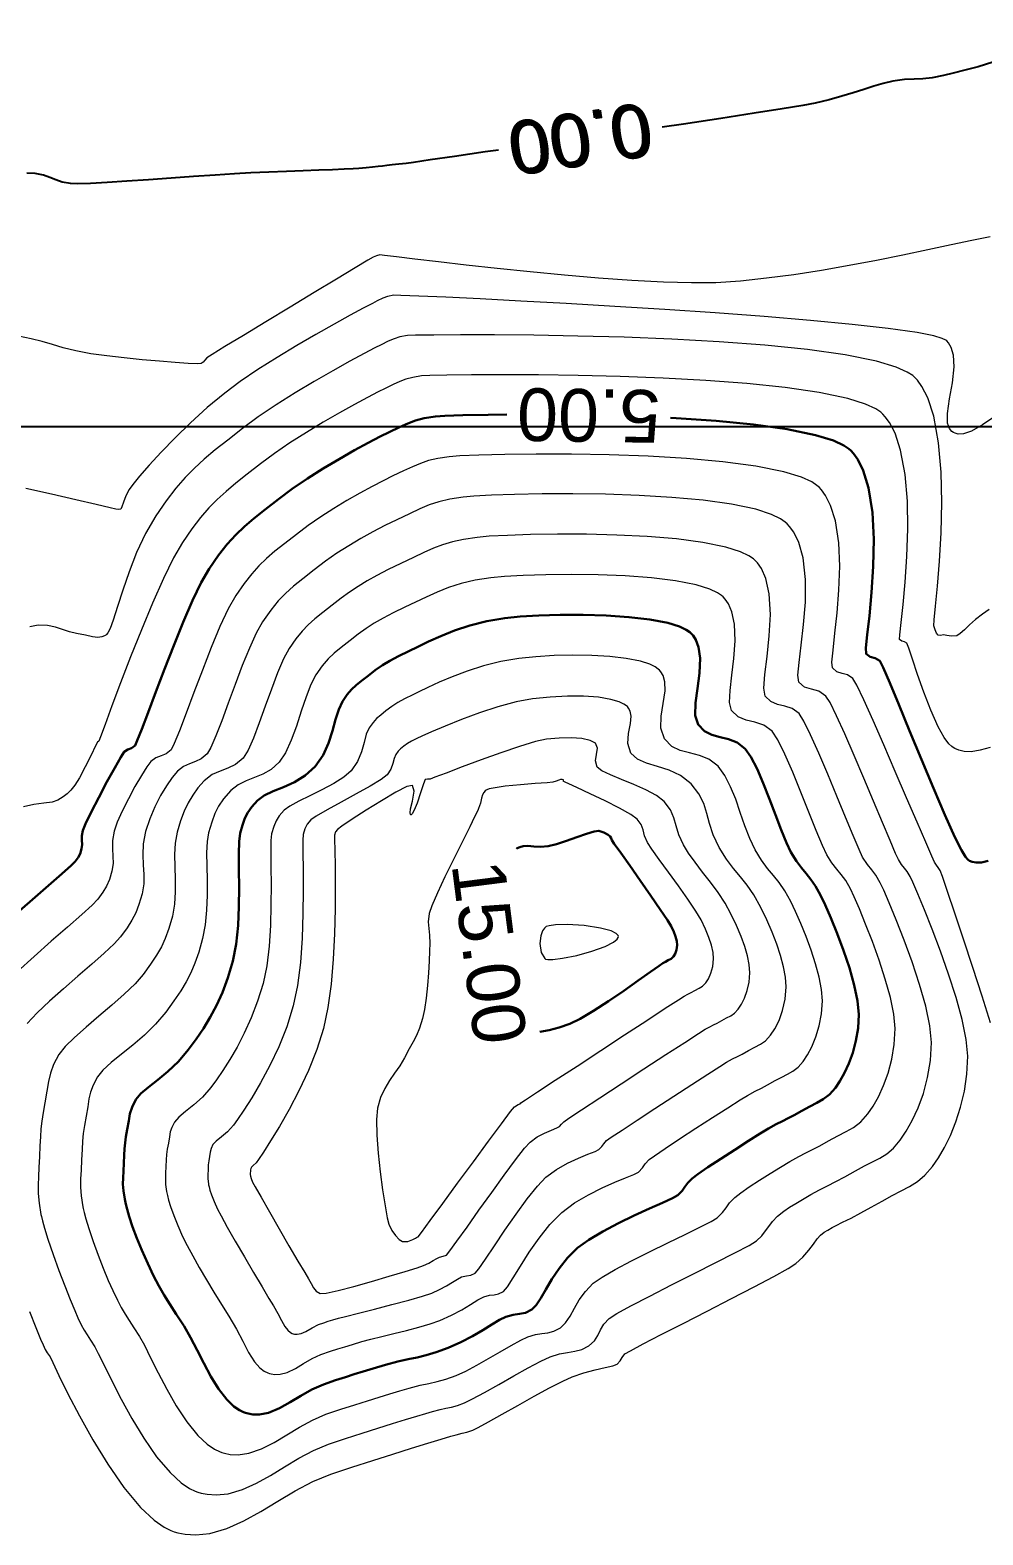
# Model space of a CAD drawing. Header units: metres. Extents: x 2662 to 3279, y 1027 to 1511.
# Drawn here: x 2888.3 to 2942.5, y 1029.6 to 1115.2 of the extents above; entities that cross this region are included whole.
import ezdxf

# ---------------------------------------------------------------- set-up
doc = ezdxf.new("R2010")
doc.units = ezdxf.units.M
doc.header["$LTSCALE"] = 1000
doc.layers.add('01 main point', color=1, linetype='Continuous')
for name, color, linetype, lineweight in [('CONT-MJR', 251, 'Continuous', 30), ('CONT-MNR', 252, 'Continuous', 9), ('TEXT KONT', 3, 'Continuous', 15)]:
    doc.layers.add(name, color=color, linetype=linetype, lineweight=lineweight)
doc.styles.get("Standard").update_dxf_attribs({"font": 'arial.ttf'})

msp = doc.modelspace()

# ---------------------------------------------------------------- linework, layer by layer
at = {"elevation": -1, "flags": 128}
msp.add_lwpolyline([(2943.07, 1113.409), (2942.245, 1113.145), (2941.484, 1112.942), (2940.819, 1112.781), (2940.281, 1112.647), (2939.628, 1112.505), (2939.093, 1112.455), (2938.596, 1112.441), (2938.053, 1112.412), (2937.384, 1112.315), (2936.845, 1112.19), (2936.302, 1112.034), (2935.74, 1111.855), (2935.142, 1111.662), (2934.492, 1111.461), (2933.773, 1111.261), (2932.969, 1111.071), (2932.273, 1110.942), (2931.092, 1110.747), (2929.51, 1110.498), (2927.613, 1110.206), (2925.484, 1109.884), (2924.275, 1109.703)], dxfattribs=at)
at = {"flags": 128}
msp.add_lwpolyline([(2914.953, 1108.404), (2914.206, 1108.295), (2912.458, 1108.04), (2911.068, 1107.839), (2910.121, 1107.703), (2909.702, 1107.644), (2909.283, 1107.592), (2908.919, 1107.552), (2908.611, 1107.521), (2908.358, 1107.494), (2908.107, 1107.463), (2907.799, 1107.424), (2907.435, 1107.382), (2907.015, 1107.344), (2906.691, 1107.326), (2906.185, 1107.306), (2905.526, 1107.282), (2904.739, 1107.255), (2903.853, 1107.224), (2902.893, 1107.188), (2901.888, 1107.147), (2900.865, 1107.099), (2899.939, 1107.047), (2898.837, 1106.975), (2897.617, 1106.89), (2896.336, 1106.798), (2895.052, 1106.707), (2893.822, 1106.623), (2892.705, 1106.553), (2891.759, 1106.503), (2891.04, 1106.48), (2890.607, 1106.491), (2890.138, 1106.578), (2889.773, 1106.704), (2889.442, 1106.843), (2889.077, 1106.971), (2888.608, 1107.063), (2888.128, 1107.092)], dxfattribs=at)
at = {"layer": '01 main point'}
msp.add_lwpolyline([(2684.596, 1092.671), (3187.114, 1092.671), (3187.114, 1448.024), (2684.596, 1448.024)], close=True, dxfattribs=at)
at = {"layer": 'CONT-MJR', "flags": 128}
for points, elevation in [([(2915.438, 1093.352), (2914.374, 1093.344), (2912.929, 1093.318), (2911.901, 1093.284), (2911.369, 1093.25), (2910.74, 1093.149), (2910.243, 1093.017), (2909.796, 1092.846), (2909.319, 1092.626), (2908.732, 1092.346), (2908.222, 1092.096), (2907.552, 1091.746), (2906.765, 1091.316), (2905.898, 1090.821), (2904.993, 1090.279), (2904.089, 1089.707), (2903.226, 1089.123), (2902.444, 1088.542), (2901.686, 1087.948), (2901.051, 1087.442), (2900.503, 1086.976), (2900.009, 1086.503), (2899.534, 1085.976), (2899.041, 1085.347), (2898.497, 1084.567), (2898.055, 1083.799), (2897.557, 1082.765), (2897.026, 1081.545), (2896.485, 1080.22), (2895.956, 1078.869), (2895.461, 1077.571), (2895.024, 1076.408), (2894.667, 1075.458), (2894.413, 1074.803), (2894.283, 1074.521), (2894.082, 1074.375), (2893.875, 1074.3), (2893.665, 1074.159), (2893.475, 1073.864), (2893.127, 1073.252), (2892.687, 1072.444), (2892.22, 1071.561), (2891.791, 1070.727), (2891.465, 1070.061), (2891.307, 1069.688), (2891.26, 1069.388), (2891.266, 1069.129), (2891.279, 1068.888), (2891.248, 1068.642), (2891.16, 1068.366), (2891.052, 1068.155), (2890.884, 1067.916), (2890.649, 1067.692), (2890.119, 1067.223), (2889.361, 1066.562), (2888.443, 1065.759), (2887.433, 1064.864)], 5), ([(2942.822, 1067.96), (2942.429, 1067.87), (2942.13, 1067.856), (2941.906, 1067.901), (2941.753, 1067.965), (2941.675, 1068.009), (2941.632, 1068.045), (2941.522, 1068.187), (2941.303, 1068.56), (2940.926, 1069.314), (2940.35, 1070.581), (2939.699, 1072.091), (2939.016, 1073.721), (2938.344, 1075.348), (2937.729, 1076.846), (2937.213, 1078.093), (2936.841, 1078.965), (2936.656, 1079.337), (2936.379, 1079.499), (2936.098, 1079.57), (2935.865, 1079.743), (2935.86, 1080.07), (2935.936, 1080.819), (2936.055, 1081.902), (2936.181, 1083.228), (2936.276, 1084.709), (2936.304, 1086.254), (2936.228, 1087.775), (2936.012, 1089.182), (2935.712, 1090.166), (2935.401, 1090.791), (2935.149, 1091.143), (2935.008, 1091.297), (2934.893, 1091.401), (2934.602, 1091.597), (2934.019, 1091.867), (2932.997, 1092.185), (2931.383, 1092.516), (2929.469, 1092.782), (2927.336, 1092.988), (2925.062, 1093.142), (2924.75, 1093.156)], 5), ([(2917.313, 1058.235), (2917.315, 1058.235), (2917.844, 1058.326), (2918.412, 1058.47), (2919.019, 1058.678), (2919.601, 1058.964), (2920.356, 1059.415), (2921.211, 1059.969), (2922.088, 1060.564), (2922.912, 1061.14), (2923.609, 1061.636), (2924.101, 1061.99), (2924.314, 1062.14), (2924.464, 1062.219), (2924.614, 1062.299), (2924.778, 1062.386), (2924.915, 1062.506), (2925.011, 1062.667), (2925.092, 1062.892), (2925.126, 1063.165), (2925.103, 1063.394), (2925.036, 1063.646), (2924.928, 1063.926), (2924.782, 1064.24), (2924.575, 1064.576), (2924.165, 1065.186), (2923.623, 1065.973), (2923.019, 1066.838), (2922.425, 1067.685), (2921.909, 1068.416), (2921.544, 1068.934), (2921.399, 1069.141), (2921.36, 1069.242), (2921.313, 1069.335), (2921.194, 1069.434), (2920.956, 1069.579), (2920.663, 1069.668), (2920.402, 1069.623), (2919.963, 1069.486), (2919.414, 1069.296), (2918.824, 1069.09), (2918.261, 1068.908), (2917.792, 1068.787), (2917.351, 1068.75), (2916.97, 1068.781), (2916.626, 1068.816), (2916.363, 1068.801), (2916.164, 1068.743), (2916.029, 1068.675), (2915.982, 1068.645)], 15)]:
    msp.add_lwpolyline(points, dxfattribs=dict(at, elevation=elevation))
at = {"layer": 'CONT-MJR', "elevation": 10, "flags": 128}
msp.add_lwpolyline([(2893.697, 1048.708), (2893.715, 1048.618), (2893.755, 1048.432), (2893.828, 1048.137), (2893.95, 1047.712), (2894.143, 1047.13), (2894.384, 1046.492), (2894.672, 1045.798), (2895.008, 1045.046), (2895.344, 1044.347), (2895.646, 1043.769), (2895.943, 1043.253), (2896.261, 1042.738), (2896.63, 1042.165), (2897.077, 1041.474), (2897.446, 1040.84), (2897.818, 1040.123), (2898.2, 1039.366), (2898.603, 1038.615), (2899.033, 1037.913), (2899.5, 1037.304), (2899.905, 1036.914), (2900.231, 1036.692), (2900.459, 1036.584), (2900.577, 1036.542), (2900.712, 1036.505), (2900.979, 1036.46), (2901.369, 1036.457), (2901.876, 1036.556), (2902.495, 1036.808), (2903.106, 1037.15), (2903.721, 1037.526), (2904.349, 1037.884), (2905, 1038.166), (2905.692, 1038.4), (2906.257, 1038.587), (2906.758, 1038.748), (2907.261, 1038.902), (2907.83, 1039.072), (2908.53, 1039.277), (2909.235, 1039.467), (2909.817, 1039.598), (2910.335, 1039.706), (2910.847, 1039.826), (2911.414, 1039.993), (2912.094, 1040.242), (2912.819, 1040.564), (2913.478, 1040.911), (2914.067, 1041.256), (2914.582, 1041.572), (2915.02, 1041.832), (2915.377, 1042.01), (2915.801, 1042.13), (2916.156, 1042.175), (2916.494, 1042.242), (2916.862, 1042.426), (2917.099, 1042.672), (2917.359, 1043.067), (2917.656, 1043.573), (2918.002, 1044.152), (2918.409, 1044.764), (2918.889, 1045.371), (2919.456, 1045.933), (2920.095, 1046.402), (2920.891, 1046.875), (2921.777, 1047.337), (2922.684, 1047.773), (2923.544, 1048.167), (2924.289, 1048.503), (2924.849, 1048.767), (2925.157, 1048.943), (2925.405, 1049.182), (2925.568, 1049.406), (2925.728, 1049.633), (2925.969, 1049.885), (2926.297, 1050.131), (2926.869, 1050.523), (2927.599, 1051.005), (2928.397, 1051.523), (2929.177, 1052.021), (2929.849, 1052.443), (2930.326, 1052.734), (2930.759, 1052.976), (2931.111, 1053.154), (2931.436, 1053.311), (2931.787, 1053.491), (2932.217, 1053.738), (2932.671, 1053.988), (2933.072, 1054.186), (2933.436, 1054.391), (2933.781, 1054.658), (2934.124, 1055.046), (2934.38, 1055.425), (2934.641, 1055.889), (2934.891, 1056.43), (2935.113, 1057.041), (2935.292, 1057.713), (2935.411, 1058.438), (2935.454, 1059.21), (2935.384, 1059.985), (2935.195, 1060.887), (2934.918, 1061.864), (2934.582, 1062.862), (2934.22, 1063.828), (2933.862, 1064.709), (2933.538, 1065.452), (2933.28, 1066.004), (2933, 1066.511), (2932.73, 1066.902), (2932.462, 1067.233), (2932.189, 1067.563), (2931.902, 1067.947), (2931.595, 1068.444), (2931.334, 1068.988), (2931.038, 1069.719), (2930.715, 1070.57), (2930.374, 1071.476), (2930.021, 1072.371), (2929.667, 1073.19), (2929.319, 1073.867), (2928.985, 1074.336), (2928.531, 1074.688), (2928.05, 1074.883), (2927.564, 1075.001), (2927.097, 1075.124), (2926.671, 1075.333), (2926.31, 1075.708), (2926.151, 1076.235), (2926.169, 1076.942), (2926.278, 1077.763), (2926.393, 1078.634), (2926.429, 1079.49), (2926.345, 1080.119), (2926.186, 1080.537), (2926.025, 1080.782), (2925.925, 1080.893), (2925.845, 1080.966), (2925.644, 1081.103), (2925.254, 1081.287), (2924.587, 1081.492), (2923.56, 1081.69), (2922.374, 1081.829), (2921.092, 1081.914), (2919.771, 1081.953), (2918.473, 1081.952), (2917.258, 1081.917), (2916.186, 1081.854), (2915.318, 1081.769), (2914.289, 1081.594), (2913.337, 1081.351), (2912.465, 1081.061), (2911.678, 1080.748), (2910.979, 1080.435), (2910.371, 1080.143), (2909.858, 1079.897), (2909.27, 1079.61), (2908.78, 1079.346), (2908.353, 1079.085), (2907.952, 1078.808), (2907.54, 1078.494), (2907.162, 1078.198), (2906.863, 1077.951), (2906.607, 1077.706), (2906.36, 1077.414), (2906.085, 1077.029), (2905.869, 1076.578), (2905.694, 1076.004), (2905.516, 1075.349), (2905.292, 1074.655), (2904.978, 1073.966), (2904.531, 1073.325), (2903.965, 1072.809), (2903.351, 1072.435), (2902.73, 1072.155), (2902.145, 1071.921), (2901.638, 1071.685), (2901.251, 1071.399), (2900.931, 1071.038), (2900.704, 1070.711), (2900.536, 1070.378), (2900.399, 1069.997), (2900.262, 1069.524), (2900.2, 1069.055), (2900.183, 1068.349), (2900.19, 1067.462), (2900.2, 1066.449), (2900.193, 1065.366), (2900.145, 1064.27), (2900.038, 1063.215), (2899.848, 1062.258), (2899.564, 1061.307), (2899.256, 1060.471), (2898.922, 1059.729), (2898.562, 1059.054), (2898.174, 1058.425), (2897.759, 1057.818), (2897.315, 1057.208), (2896.75, 1056.542), (2896.155, 1055.977), (2895.573, 1055.496), (2895.047, 1055.08), (2894.621, 1054.713), (2894.337, 1054.377), (2894.113, 1053.943), (2893.997, 1053.567), (2893.926, 1053.168), (2893.841, 1052.666), (2893.766, 1052.252), (2893.717, 1051.906), (2893.685, 1051.575), (2893.664, 1051.21), (2893.646, 1050.76), (2893.623, 1050.306), (2893.602, 1049.926), (2893.599, 1049.568), (2893.626, 1049.18)], close=True, dxfattribs=at)
at = {"layer": 'CONT-MNR', "flags": 128}
for points, elevation in [([(2942.918, 1103.464), (2941.888, 1103.251), (2940.699, 1103), (2939.379, 1102.721), (2937.955, 1102.426), (2936.453, 1102.126), (2934.901, 1101.833), (2933.325, 1101.557), (2931.753, 1101.31), (2930.212, 1101.103), (2928.727, 1100.948), (2927.327, 1100.856), (2925.947, 1100.838), (2924.336, 1100.882), (2922.553, 1100.978), (2920.657, 1101.116), (2918.707, 1101.283), (2916.762, 1101.47), (2914.88, 1101.667), (2913.12, 1101.861), (2911.541, 1102.043), (2910.202, 1102.202), (2909.161, 1102.328), (2908.477, 1102.409), (2908.21, 1102.435), (2908.016, 1102.39), (2907.832, 1102.305), (2907.532, 1102.13), (2906.801, 1101.694), (2905.747, 1101.06), (2904.477, 1100.294), (2903.1, 1099.463), (2901.722, 1098.629), (2900.452, 1097.859), (2899.398, 1097.218), (2898.667, 1096.77), (2898.368, 1096.581), (2898.251, 1096.454), (2898.168, 1096.338), (2898.042, 1096.253), (2897.814, 1096.245), (2897.302, 1096.265), (2896.57, 1096.312), (2895.679, 1096.381), (2894.691, 1096.469), (2893.67, 1096.572), (2892.677, 1096.688), (2891.775, 1096.813), (2890.915, 1096.972), (2890.205, 1097.148), (2889.585, 1097.33), (2888.995, 1097.508), (2888.375, 1097.669), (2887.664, 1097.804)], 1), ([(2943.201, 1093.249), (2942.489, 1092.759), (2941.857, 1092.402), (2941.411, 1092.252), (2941.112, 1092.241), (2940.93, 1092.288), (2940.844, 1092.329), (2940.755, 1092.39), (2940.62, 1092.549), (2940.508, 1092.869), (2940.494, 1093.421), (2940.612, 1094.252), (2940.778, 1095.163), (2940.881, 1096.07), (2940.844, 1096.737), (2940.71, 1097.175), (2940.556, 1097.428), (2940.457, 1097.54), (2940.398, 1097.587), (2940.2, 1097.681), (2939.721, 1097.824), (2938.767, 1098.013), (2937.13, 1098.249), (2935.079, 1098.482), (2932.698, 1098.708), (2930.072, 1098.927), (2927.285, 1099.134), (2924.424, 1099.329), (2921.572, 1099.509), (2918.814, 1099.67), (2916.236, 1099.812), (2913.922, 1099.932), (2911.956, 1100.026), (2910.424, 1100.094), (2909.41, 1100.132), (2909, 1100.139), (2908.653, 1100.073), (2908.383, 1099.97), (2908.057, 1099.816), (2907.789, 1099.68), (2907.259, 1099.401), (2906.514, 1098.998), (2905.603, 1098.495), (2904.576, 1097.913), (2903.48, 1097.273), (2902.364, 1096.597), (2901.278, 1095.907), (2900.269, 1095.225), (2899.387, 1094.571), (2898.397, 1093.75), (2897.449, 1092.89), (2896.567, 1092.03), (2895.774, 1091.208), (2895.091, 1090.465), (2894.544, 1089.838), (2894.154, 1089.367), (2893.944, 1089.091), (2893.755, 1088.733), (2893.623, 1088.376), (2893.533, 1088.094), (2893.471, 1087.962), (2893.344, 1087.947), (2893.195, 1087.976), (2892.875, 1088.049), (2892.07, 1088.235), (2890.913, 1088.502), (2889.536, 1088.818), (2888.071, 1089.148)], 2), ([(2942.872, 1082.263), (2942.484, 1082.003), (2942.096, 1081.695), (2941.756, 1081.384), (2941.465, 1081.103), (2941.221, 1080.886), (2941.023, 1080.767), (2940.728, 1080.737), (2940.462, 1080.782), (2940.276, 1080.817), (2940.105, 1080.787), (2939.963, 1080.798), (2939.875, 1080.907), (2939.794, 1081.099), (2939.724, 1081.337), (2939.746, 1081.662), (2939.825, 1082.44), (2939.936, 1083.585), (2940.051, 1085.008), (2940.141, 1086.624), (2940.18, 1088.344), (2940.14, 1090.082), (2939.994, 1091.75), (2939.713, 1093.26), (2939.374, 1094.296), (2939.044, 1094.944), (2938.784, 1095.303), (2938.641, 1095.459), (2938.521, 1095.566), (2938.212, 1095.77), (2937.582, 1096.054), (2936.462, 1096.393), (2934.672, 1096.755), (2932.529, 1097.056), (2930.117, 1097.3), (2927.52, 1097.493), (2924.823, 1097.64), (2922.11, 1097.748), (2919.467, 1097.821), (2916.976, 1097.865), (2914.725, 1097.885), (2912.795, 1097.888), (2911.273, 1097.878), (2910.243, 1097.861), (2909.789, 1097.843), (2909.353, 1097.768), (2909.017, 1097.664), (2908.69, 1097.52), (2908.282, 1097.326), (2907.924, 1097.147), (2907.311, 1096.825), (2906.497, 1096.383), (2905.535, 1095.846), (2904.481, 1095.237), (2903.386, 1094.58), (2902.307, 1093.9), (2901.295, 1093.219), (2900.406, 1092.562), (2899.565, 1091.903), (2898.847, 1091.335), (2898.222, 1090.817), (2897.66, 1090.309), (2897.133, 1089.771), (2896.61, 1089.164), (2896.063, 1088.448), (2895.462, 1087.583), (2894.873, 1086.575), (2894.372, 1085.497), (2893.95, 1084.407), (2893.595, 1083.362), (2893.295, 1082.422), (2893.04, 1081.644), (2892.861, 1081.178), (2892.737, 1080.938), (2892.659, 1080.838), (2892.62, 1080.808), (2892.544, 1080.765), (2892.395, 1080.704), (2892.175, 1080.668), (2891.874, 1080.696), (2891.458, 1080.797), (2890.964, 1080.897), (2890.55, 1080.987), (2890.158, 1081.115), (2889.755, 1081.246), (2889.308, 1081.341), (2888.783, 1081.366), (2888.306, 1081.277)], 3), ([(2942.923, 1074.412), (2942.366, 1074.263), (2941.847, 1074.167), (2941.442, 1074.174), (2941.135, 1074.251), (2940.926, 1074.343), (2940.819, 1074.403), (2940.738, 1074.461), (2940.573, 1074.622), (2940.319, 1074.968), (2939.975, 1075.586), (2939.552, 1076.53), (2939.153, 1077.562), (2938.798, 1078.57), (2938.507, 1079.442), (2938.298, 1080.068), (2938.19, 1080.337), (2938.045, 1080.422), (2937.898, 1080.459), (2937.776, 1080.55), (2937.789, 1080.824), (2937.864, 1081.513), (2937.974, 1082.538), (2938.092, 1083.82), (2938.19, 1085.28), (2938.24, 1086.84), (2938.216, 1088.42), (2938.09, 1089.943), (2937.834, 1091.33), (2937.518, 1092.288), (2937.206, 1092.892), (2936.96, 1093.23), (2936.824, 1093.378), (2936.711, 1093.48), (2936.423, 1093.674), (2935.844, 1093.944), (2934.824, 1094.265), (2933.203, 1094.606), (2931.267, 1094.887), (2929.092, 1095.114), (2926.752, 1095.29), (2924.322, 1095.423), (2921.876, 1095.517), (2919.488, 1095.578), (2917.234, 1095.61), (2915.189, 1095.621), (2913.426, 1095.614), (2912.02, 1095.596), (2911.046, 1095.571), (2910.579, 1095.546), (2910.085, 1095.467), (2909.694, 1095.363), (2909.343, 1095.229), (2908.968, 1095.056), (2908.507, 1094.836), (2908.106, 1094.638), (2907.512, 1094.328), (2906.767, 1093.925), (2905.913, 1093.447), (2904.989, 1092.911), (2904.038, 1092.336), (2903.099, 1091.739), (2902.215, 1091.138), (2901.425, 1090.552), (2900.669, 1089.96), (2900.024, 1089.449), (2899.461, 1088.983), (2898.956, 1088.526), (2898.482, 1088.043), (2898.012, 1087.497), (2897.52, 1086.853), (2896.979, 1086.075), (2896.475, 1085.203), (2895.9, 1084.022), (2895.282, 1082.625), (2894.651, 1081.108), (2894.036, 1079.564), (2893.467, 1078.089), (2892.973, 1076.777), (2892.583, 1075.721), (2892.327, 1075.018), (2892.234, 1074.76), (2892.148, 1074.71), (2892.044, 1074.494), (2891.789, 1073.97), (2891.457, 1073.308), (2891.121, 1072.68), (2890.854, 1072.257), (2890.626, 1071.976), (2890.426, 1071.768), (2890.199, 1071.591), (2889.891, 1071.407), (2889.563, 1071.303), (2889.096, 1071.234), (2888.537, 1071.159), (2887.934, 1071.036)], 4), ([(2942.952, 1058.742), (2942.468, 1060.26), (2941.939, 1061.886), (2941.407, 1063.5), (2940.913, 1064.98), (2940.499, 1066.207), (2940.207, 1067.058), (2940.078, 1067.414), (2939.972, 1067.588), (2939.867, 1067.716), (2939.752, 1067.887), (2939.602, 1068.222), (2939.259, 1069.02), (2938.768, 1070.166), (2938.177, 1071.546), (2937.532, 1073.045), (2936.879, 1074.55), (2936.265, 1075.945), (2935.736, 1077.118), (2935.34, 1077.953), (2935.122, 1078.337), (2934.819, 1078.539), (2934.502, 1078.627), (2934.202, 1078.72), (2933.954, 1078.936), (2933.926, 1079.264), (2933.987, 1079.946), (2934.098, 1080.906), (2934.224, 1082.072), (2934.327, 1083.368), (2934.369, 1084.721), (2934.314, 1086.057), (2934.124, 1087.3), (2933.85, 1088.18), (2933.561, 1088.747), (2933.324, 1089.072), (2933.191, 1089.216), (2933.075, 1089.321), (2932.781, 1089.519), (2932.198, 1089.789), (2931.182, 1090.102), (2929.589, 1090.42), (2927.716, 1090.667), (2925.648, 1090.849), (2923.468, 1090.975), (2921.261, 1091.053), (2919.111, 1091.091), (2917.102, 1091.097), (2915.318, 1091.078), (2913.843, 1091.042), (2912.762, 1090.998), (2912.159, 1090.954), (2911.509, 1090.853), (2910.981, 1090.729), (2910.518, 1090.574), (2910.065, 1090.381), (2909.563, 1090.144), (2908.958, 1089.856), (2908.402, 1089.586), (2907.767, 1089.257), (2907.071, 1088.878), (2906.339, 1088.457), (2905.59, 1088.004), (2904.847, 1087.526), (2904.131, 1087.033), (2903.463, 1086.533), (2902.801, 1086.014), (2902.246, 1085.571), (2901.768, 1085.164), (2901.336, 1084.751), (2900.92, 1084.29), (2900.49, 1083.74), (2900.015, 1083.06), (2899.588, 1082.306), (2899.114, 1081.286), (2898.615, 1080.09), (2898.113, 1078.809), (2897.63, 1077.533), (2897.188, 1076.352), (2896.81, 1075.356), (2896.517, 1074.636), (2896.333, 1074.282), (2896.052, 1074.056), (2895.766, 1073.94), (2895.476, 1073.826), (2895.182, 1073.607), (2894.957, 1073.308), (2894.644, 1072.811), (2894.281, 1072.18), (2893.907, 1071.483), (2893.559, 1070.785), (2893.277, 1070.154), (2893.098, 1069.655), (2893.002, 1069.12), (2892.995, 1068.65), (2893.023, 1068.218), (2893.033, 1067.799), (2892.968, 1067.365), (2892.824, 1066.889), (2892.668, 1066.524), (2892.462, 1066.182), (2892.17, 1065.774), (2891.851, 1065.442), (2891.253, 1064.898), (2890.451, 1064.193), (2889.521, 1063.381), (2888.538, 1062.511), (2887.577, 1061.638)], 6), ([(2888.279, 1042.32), (2888.644, 1041.403), (2888.916, 1040.737), (2889.053, 1040.415), (2889.179, 1040.162), (2889.294, 1039.969), (2889.449, 1039.731), (2889.608, 1039.407), (2889.956, 1038.676), (2890.468, 1037.636), (2891.117, 1036.381), (2891.88, 1035.01), (2892.731, 1033.619), (2893.644, 1032.304), (2894.595, 1031.162), (2895.366, 1030.438), (2895.941, 1030.038), (2896.321, 1029.852), (2896.509, 1029.784), (2896.716, 1029.726), (2897.127, 1029.644), (2897.734, 1029.603), (2898.531, 1029.684), (2899.511, 1029.966), (2900.48, 1030.4), (2901.446, 1030.936), (2902.416, 1031.521), (2903.399, 1032.104), (2904.401, 1032.634), (2905.43, 1033.06), (2906.619, 1033.458), (2907.807, 1033.843), (2908.951, 1034.206), (2910.009, 1034.535), (2910.94, 1034.82), (2911.702, 1035.049), (2912.252, 1035.213), (2912.549, 1035.301), (2912.89, 1035.385), (2913.163, 1035.446), (2913.493, 1035.556), (2913.806, 1035.715), (2914.393, 1036.038), (2915.173, 1036.475), (2916.066, 1036.975), (2916.991, 1037.489), (2917.868, 1037.965), (2918.616, 1038.354), (2919.155, 1038.605), (2919.815, 1038.832), (2920.454, 1038.998), (2921.019, 1039.122), (2921.457, 1039.224), (2921.716, 1039.323), (2921.886, 1039.506), (2921.986, 1039.704), (2922.148, 1039.908), (2922.459, 1040.086), (2923.182, 1040.466), (2924.219, 1040.999), (2925.469, 1041.639), (2926.833, 1042.338), (2928.212, 1043.047), (2929.505, 1043.721), (2930.615, 1044.31), (2931.44, 1044.768), (2931.882, 1045.047), (2932.28, 1045.413), (2932.608, 1045.796), (2932.876, 1046.156), (2933.093, 1046.455), (2933.268, 1046.655), (2933.49, 1046.83), (2933.684, 1046.949), (2933.933, 1047.09), (2934.164, 1047.213), (2934.534, 1047.397), (2935.011, 1047.635), (2935.565, 1047.92), (2936.165, 1048.245), (2936.779, 1048.601), (2937.355, 1048.922), (2937.872, 1049.18), (2938.344, 1049.423), (2938.788, 1049.703), (2939.218, 1050.068), (2939.649, 1050.57), (2939.985, 1051.062), (2940.33, 1051.653), (2940.666, 1052.335), (2940.977, 1053.1), (2941.248, 1053.941), (2941.462, 1054.849), (2941.601, 1055.817), (2941.652, 1056.837), (2941.566, 1057.787), (2941.333, 1058.925), (2940.987, 1060.186), (2940.565, 1061.505), (2940.1, 1062.82), (2939.628, 1064.064), (2939.185, 1065.175), (2938.806, 1066.088), (2938.525, 1066.738), (2938.378, 1067.062), (2938.214, 1067.344), (2938.055, 1067.548), (2937.892, 1067.75), (2937.713, 1068.026), (2937.549, 1068.382), (2937.234, 1069.117), (2936.804, 1070.137), (2936.295, 1071.346), (2935.742, 1072.653), (2935.182, 1073.961), (2934.651, 1075.178), (2934.184, 1076.209), (2933.817, 1076.96), (2933.587, 1077.337), (2933.188, 1077.604), (2932.767, 1077.721), (2932.371, 1077.843), (2932.043, 1078.129), (2931.993, 1078.514), (2932.056, 1079.242), (2932.181, 1080.232), (2932.318, 1081.403), (2932.414, 1082.674), (2932.419, 1083.964), (2932.281, 1085.191), (2932.035, 1086.074), (2931.752, 1086.651), (2931.512, 1086.985), (2931.375, 1087.135), (2931.267, 1087.233), (2931.001, 1087.419), (2930.483, 1087.67), (2929.595, 1087.96), (2928.216, 1088.254), (2926.604, 1088.478), (2924.826, 1088.641), (2922.952, 1088.751), (2921.052, 1088.814), (2919.193, 1088.84), (2917.446, 1088.834), (2915.879, 1088.805), (2914.561, 1088.761), (2913.561, 1088.71), (2912.948, 1088.658), (2912.184, 1088.539), (2911.563, 1088.393), (2911.019, 1088.211), (2910.485, 1087.984), (2909.895, 1087.705), (2909.183, 1087.366), (2908.497, 1087.034), (2907.808, 1086.677), (2907.121, 1086.294), (2906.44, 1085.887), (2905.77, 1085.456), (2905.116, 1085.001), (2904.483, 1084.523), (2903.831, 1084.012), (2903.299, 1083.583), (2902.844, 1083.179), (2902.426, 1082.743), (2902.002, 1082.22), (2901.532, 1081.552), (2901.175, 1080.915), (2900.788, 1080.064), (2900.385, 1079.068), (2899.979, 1078), (2899.585, 1076.929), (2899.214, 1075.927), (2898.881, 1075.065), (2898.6, 1074.413), (2898.382, 1074.043), (2898.055, 1073.76), (2897.722, 1073.601), (2897.385, 1073.484), (2897.044, 1073.329), (2896.7, 1073.055), (2896.394, 1072.694), (2896.066, 1072.226), (2895.733, 1071.667), (2895.413, 1071.036), (2895.126, 1070.348), (2894.889, 1069.622), (2894.753, 1068.927), (2894.723, 1068.305), (2894.75, 1067.733), (2894.786, 1067.189), (2894.781, 1066.648), (2894.688, 1066.089), (2894.51, 1065.483), (2894.327, 1065.004), (2894.11, 1064.582), (2893.829, 1064.148), (2893.456, 1063.633), (2893.098, 1063.234), (2892.537, 1062.705), (2891.832, 1062.079), (2891.04, 1061.392), (2890.218, 1060.677), (2889.422, 1059.968), (2888.711, 1059.301), (2888.142, 1058.71)], 7)]:
    msp.add_lwpolyline(points, dxfattribs=dict(at, elevation=elevation))
for points, elevation in [([(2888.932, 1047.839), (2888.955, 1047.728), (2889.012, 1047.483), (2889.126, 1047.064), (2889.324, 1046.428), (2889.622, 1045.555), (2889.952, 1044.652), (2890.286, 1043.78), (2890.597, 1043), (2890.857, 1042.372), (2891.038, 1041.959), (2891.229, 1041.563), (2891.395, 1041.254), (2891.561, 1040.979), (2891.751, 1040.683), (2891.991, 1040.312), (2892.195, 1039.93), (2892.522, 1039.258), (2892.958, 1038.368), (2893.489, 1037.331), (2894.1, 1036.218), (2894.778, 1035.102), (2895.508, 1034.055), (2896.275, 1033.147), (2896.906, 1032.569), (2897.385, 1032.247), (2897.705, 1032.094), (2897.865, 1032.037), (2898.042, 1031.987), (2898.391, 1031.917), (2898.905, 1031.88), (2899.575, 1031.945), (2900.393, 1032.179), (2901.197, 1032.541), (2901.995, 1032.988), (2902.795, 1033.477), (2903.605, 1033.964), (2904.433, 1034.407), (2905.286, 1034.762), (2906.257, 1035.087), (2907.2, 1035.395), (2908.096, 1035.68), (2908.926, 1035.939), (2909.671, 1036.168), (2910.312, 1036.361), (2910.832, 1036.515), (2911.209, 1036.626), (2911.632, 1036.738), (2911.973, 1036.812), (2912.285, 1036.88), (2912.618, 1036.971), (2913.027, 1037.118), (2913.49, 1037.34), (2914.166, 1037.706), (2914.972, 1038.16), (2915.829, 1038.646), (2916.656, 1039.108), (2917.372, 1039.492), (2917.896, 1039.74), (2918.42, 1039.905), (2918.882, 1039.987), (2919.303, 1040.049), (2919.701, 1040.152), (2920.098, 1040.358), (2920.414, 1040.645), (2920.61, 1040.948), (2920.763, 1041.264), (2920.951, 1041.589), (2921.251, 1041.916), (2921.685, 1042.196), (2922.494, 1042.639), (2923.57, 1043.197), (2924.806, 1043.825), (2926.094, 1044.474), (2927.329, 1045.098), (2928.403, 1045.649), (2929.209, 1046.08), (2929.641, 1046.345), (2929.946, 1046.63), (2930.156, 1046.896), (2930.333, 1047.158), (2930.538, 1047.432), (2930.835, 1047.732), (2931.182, 1048.015), (2931.515, 1048.25), (2931.864, 1048.467), (2932.26, 1048.697), (2932.731, 1048.971), (2933.221, 1049.244), (2933.681, 1049.475), (2934.149, 1049.704), (2934.662, 1049.97), (2935.258, 1050.313), (2935.77, 1050.599), (2936.229, 1050.827), (2936.649, 1051.044), (2937.043, 1051.292), (2937.424, 1051.616), (2937.807, 1052.062), (2938.149, 1052.569), (2938.498, 1053.189), (2938.833, 1053.912), (2939.13, 1054.728), (2939.369, 1055.626), (2939.528, 1056.597), (2939.586, 1057.628), (2939.497, 1058.568), (2939.258, 1059.691), (2938.908, 1060.926), (2938.486, 1062.202), (2938.032, 1063.449), (2937.585, 1064.594), (2937.184, 1065.566), (2936.869, 1066.295), (2936.679, 1066.709), (2936.431, 1067.135), (2936.191, 1067.443), (2935.944, 1067.748), (2935.674, 1068.165), (2935.469, 1068.604), (2935.134, 1069.396), (2934.703, 1070.441), (2934.211, 1071.637), (2933.692, 1072.883), (2933.183, 1074.078), (2932.716, 1075.119), (2932.328, 1075.906), (2932.053, 1076.336), (2931.659, 1076.624), (2931.242, 1076.766), (2930.829, 1076.863), (2930.449, 1077.015), (2930.132, 1077.322), (2930.05, 1077.778), (2930.106, 1078.563), (2930.233, 1079.585), (2930.363, 1080.753), (2930.428, 1081.975), (2930.36, 1083.16), (2930.166, 1084.021), (2929.915, 1084.584), (2929.69, 1084.909), (2929.558, 1085.055), (2929.458, 1085.146), (2929.208, 1085.317), (2928.721, 1085.549), (2927.884, 1085.814), (2926.587, 1086.077), (2925.077, 1086.274), (2923.423, 1086.411), (2921.698, 1086.497), (2919.969, 1086.539), (2918.308, 1086.545), (2916.784, 1086.522), (2915.468, 1086.479), (2914.429, 1086.423), (2913.738, 1086.362), (2912.973, 1086.247), (2912.336, 1086.109), (2911.78, 1085.942), (2911.257, 1085.742), (2910.72, 1085.501), (2910.119, 1085.214), (2909.408, 1084.876), (2908.68, 1084.526), (2908.046, 1084.201), (2907.484, 1083.887), (2906.97, 1083.573), (2906.484, 1083.247), (2906.002, 1082.898), (2905.502, 1082.514), (2904.96, 1082.089), (2904.518, 1081.732), (2904.14, 1081.396), (2903.792, 1081.034), (2903.44, 1080.599), (2903.05, 1080.044), (2902.724, 1079.448), (2902.385, 1078.652), (2902.039, 1077.73), (2901.692, 1076.757), (2901.351, 1075.804), (2901.023, 1074.945), (2900.714, 1074.254), (2900.432, 1073.803), (2900.001, 1073.431), (2899.563, 1073.222), (2899.119, 1073.069), (2898.67, 1072.864), (2898.217, 1072.503), (2897.866, 1072.107), (2897.566, 1071.701), (2897.308, 1071.265), (2897.08, 1070.78), (2896.874, 1070.228), (2896.68, 1069.59), (2896.567, 1068.973), (2896.532, 1068.313), (2896.544, 1067.622), (2896.57, 1066.914), (2896.577, 1066.201), (2896.534, 1065.495), (2896.408, 1064.812), (2896.207, 1064.115), (2896.006, 1063.547), (2895.782, 1063.056), (2895.512, 1062.585), (2895.173, 1062.082), (2894.742, 1061.491), (2894.285, 1060.964), (2893.676, 1060.377), (2892.972, 1059.755), (2892.227, 1059.121), (2891.498, 1058.499), (2890.84, 1057.913), (2890.308, 1057.387), (2889.959, 1056.945), (2889.655, 1056.376), (2889.473, 1055.882), (2889.364, 1055.399), (2889.277, 1054.859), (2889.163, 1054.197), (2889.059, 1053.633), (2888.986, 1053.154), (2888.935, 1052.711), (2888.9, 1052.259), (2888.874, 1051.749), (2888.85, 1051.136), (2888.819, 1050.517), (2888.789, 1049.991), (2888.772, 1049.51), (2888.781, 1049.023), (2888.831, 1048.482)], 8), ([(2891.315, 1048.273), (2891.335, 1048.172), (2891.385, 1047.951), (2891.483, 1047.582), (2891.65, 1047.035), (2891.901, 1046.292), (2892.183, 1045.525), (2892.477, 1044.776), (2892.763, 1044.087), (2893.023, 1043.502), (2893.28, 1042.967), (2893.504, 1042.538), (2893.718, 1042.166), (2893.946, 1041.801), (2894.21, 1041.393), (2894.534, 1040.893), (2894.815, 1040.392), (2895.172, 1039.682), (2895.598, 1038.828), (2896.086, 1037.893), (2896.63, 1036.944), (2897.222, 1036.045), (2897.856, 1035.259), (2898.388, 1034.757), (2898.8, 1034.475), (2899.08, 1034.34), (2899.221, 1034.29), (2899.38, 1034.245), (2899.693, 1034.187), (2900.152, 1034.167), (2900.75, 1034.251), (2901.48, 1034.501), (2902.198, 1034.864), (2902.915, 1035.29), (2903.638, 1035.732), (2904.378, 1036.14), (2905.143, 1036.464), (2905.998, 1036.752), (2906.783, 1037.008), (2907.504, 1037.238), (2908.166, 1037.444), (2908.777, 1037.629), (2909.343, 1037.797), (2909.87, 1037.952), (2910.496, 1038.117), (2911.001, 1038.227), (2911.462, 1038.327), (2911.956, 1038.463), (2912.56, 1038.68), (2913.105, 1038.928), (2913.731, 1039.259), (2914.398, 1039.635), (2915.063, 1040.021), (2915.686, 1040.381), (2916.224, 1040.677), (2916.637, 1040.875), (2917.066, 1041.006), (2917.433, 1041.062), (2917.771, 1041.104), (2918.109, 1041.193), (2918.48, 1041.392), (2918.777, 1041.676), (2919.03, 1042.054), (2919.277, 1042.496), (2919.555, 1042.975), (2919.901, 1043.46), (2920.353, 1043.925), (2920.85, 1044.273), (2921.599, 1044.705), (2922.523, 1045.191), (2923.544, 1045.704), (2924.585, 1046.214), (2925.569, 1046.692), (2926.417, 1047.109), (2927.053, 1047.436), (2927.399, 1047.644), (2927.705, 1047.94), (2927.906, 1048.216), (2928.104, 1048.497), (2928.402, 1048.808), (2928.744, 1049.075), (2929.226, 1049.411), (2929.798, 1049.786), (2930.406, 1050.171), (2931, 1050.536), (2931.528, 1050.852), (2932.034, 1051.136), (2932.445, 1051.344), (2932.825, 1051.527), (2933.235, 1051.737), (2933.737, 1052.026), (2934.268, 1052.318), (2934.736, 1052.55), (2935.162, 1052.788), (2935.565, 1053.101), (2935.965, 1053.554), (2936.265, 1053.997), (2936.57, 1054.539), (2936.862, 1055.171), (2937.122, 1055.884), (2937.331, 1056.669), (2937.47, 1057.517), (2937.52, 1058.419), (2937.448, 1059.23), (2937.252, 1060.185), (2936.963, 1061.23), (2936.611, 1062.311), (2936.228, 1063.374), (2935.842, 1064.364), (2935.485, 1065.227), (2935.187, 1065.909), (2934.979, 1066.356), (2934.712, 1066.83), (2934.455, 1067.182), (2934.197, 1067.493), (2933.927, 1067.841), (2933.634, 1068.305), (2933.384, 1068.837), (2933.036, 1069.678), (2932.62, 1070.724), (2932.163, 1071.868), (2931.696, 1073.007), (2931.247, 1074.034), (2930.845, 1074.846), (2930.519, 1075.336), (2930.048, 1075.681), (2929.548, 1075.851), (2929.055, 1075.966), (2928.601, 1076.148), (2928.221, 1076.515), (2928.105, 1076.968), (2928.129, 1077.657), (2928.232, 1078.515), (2928.351, 1079.475), (2928.424, 1080.468), (2928.388, 1081.427), (2928.24, 1082.124), (2928.037, 1082.584), (2927.851, 1082.853), (2927.742, 1082.974), (2927.65, 1083.057), (2927.422, 1083.212), (2926.976, 1083.422), (2926.209, 1083.658), (2925.025, 1083.89), (2923.654, 1084.058), (2922.163, 1084.169), (2920.621, 1084.231), (2919.096, 1084.252), (2917.656, 1084.238), (2916.37, 1084.198), (2915.304, 1084.138), (2914.528, 1084.065), (2913.631, 1083.92), (2912.836, 1083.73), (2912.123, 1083.502), (2911.468, 1083.245), (2910.849, 1082.968), (2910.245, 1082.679), (2909.633, 1082.386), (2908.964, 1082.063), (2908.393, 1081.764), (2907.892, 1081.473), (2907.431, 1081.177), (2906.984, 1080.858), (2906.521, 1080.504), (2906.013, 1080.106), (2905.612, 1079.774), (2905.269, 1079.445), (2904.936, 1079.054), (2904.567, 1078.536), (2904.287, 1077.998), (2904.015, 1077.288), (2903.743, 1076.476), (2903.462, 1075.629), (2903.164, 1074.816), (2902.84, 1074.105), (2902.482, 1073.564), (2902.027, 1073.152), (2901.554, 1072.882), (2901.076, 1072.692), (2900.605, 1072.516), (2900.153, 1072.29), (2899.734, 1071.951), (2899.326, 1071.49), (2899.035, 1071.073), (2898.821, 1070.648), (2898.647, 1070.16), (2898.471, 1069.557), (2898.388, 1069.054), (2898.359, 1068.415), (2898.363, 1067.673), (2898.379, 1066.859), (2898.384, 1066.006), (2898.359, 1065.146), (2898.281, 1064.312), (2898.128, 1063.535), (2897.91, 1062.77), (2897.695, 1062.133), (2897.465, 1061.58), (2897.201, 1061.068), (2896.886, 1060.555), (2896.501, 1059.996), (2896.029, 1059.35), (2895.457, 1058.672), (2894.816, 1058.047), (2894.152, 1057.475), (2893.509, 1056.951), (2892.93, 1056.476), (2892.462, 1056.046), (2892.148, 1055.661), (2891.901, 1055.199), (2891.754, 1054.799), (2891.665, 1054.407), (2891.595, 1053.969), (2891.502, 1053.431), (2891.404, 1052.892), (2891.34, 1052.44), (2891.299, 1052.01), (2891.272, 1051.534), (2891.248, 1050.948), (2891.218, 1050.356), (2891.191, 1049.861), (2891.186, 1049.395), (2891.221, 1048.888)], 9), ([(2896.08, 1049.142), (2896.095, 1049.067), (2896.129, 1048.91), (2896.194, 1048.658), (2896.306, 1048.29), (2896.487, 1047.78), (2896.716, 1047.214), (2896.994, 1046.59), (2897.248, 1046.075), (2897.567, 1045.476), (2897.937, 1044.818), (2898.342, 1044.124), (2898.768, 1043.416), (2899.198, 1042.719), (2899.619, 1042.055), (2900.05, 1041.318), (2900.412, 1040.619), (2900.742, 1039.988), (2901.08, 1039.453), (2901.381, 1039.116), (2901.639, 1038.925), (2901.831, 1038.831), (2901.933, 1038.795), (2902.037, 1038.767), (2902.242, 1038.736), (2902.541, 1038.748), (2902.929, 1038.851), (2903.403, 1039.078), (2903.875, 1039.362), (2904.356, 1039.645), (2904.857, 1039.868), (2905.394, 1040.05), (2905.822, 1040.19), (2906.214, 1040.313), (2906.646, 1040.443), (2907.19, 1040.603), (2907.703, 1040.741), (2908.323, 1040.893), (2909.009, 1041.058), (2909.723, 1041.233), (2910.424, 1041.417), (2911.072, 1041.608), (2911.628, 1041.804), (2912.286, 1042.102), (2912.867, 1042.419), (2913.369, 1042.722), (2913.787, 1042.975), (2914.118, 1043.144), (2914.439, 1043.236), (2914.709, 1043.27), (2914.965, 1043.321), (2915.244, 1043.46), (2915.47, 1043.724), (2915.795, 1044.228), (2916.209, 1044.904), (2916.703, 1045.682), (2917.265, 1046.495), (2917.887, 1047.271), (2918.559, 1047.942), (2919.292, 1048.493), (2920.073, 1048.961), (2920.85, 1049.349), (2921.574, 1049.666), (2922.193, 1049.916), (2922.657, 1050.106), (2922.915, 1050.242), (2923.15, 1050.482), (2923.307, 1050.71), (2923.535, 1050.962), (2923.838, 1051.181), (2924.445, 1051.592), (2925.262, 1052.133), (2926.192, 1052.741), (2927.14, 1053.355), (2928.008, 1053.913), (2928.701, 1054.354), (2929.124, 1054.615), (2929.561, 1054.857), (2929.912, 1055.03), (2930.261, 1055.204), (2930.696, 1055.45), (2931.074, 1055.658), (2931.407, 1055.823), (2931.71, 1055.993), (2931.997, 1056.215), (2932.282, 1056.538), (2932.531, 1056.913), (2932.783, 1057.382), (2933.016, 1057.936), (2933.209, 1058.564), (2933.34, 1059.256), (2933.389, 1060.001), (2933.339, 1060.628), (2933.203, 1061.335), (2932.998, 1062.094), (2932.743, 1062.876), (2932.456, 1063.652), (2932.154, 1064.392), (2931.856, 1065.068), (2931.58, 1065.651), (2931.244, 1066.26), (2930.92, 1066.73), (2930.598, 1067.129), (2930.269, 1067.525), (2929.925, 1067.987), (2929.556, 1068.584), (2929.249, 1069.225), (2928.974, 1069.944), (2928.714, 1070.702), (2928.451, 1071.46), (2928.164, 1072.178), (2927.837, 1072.816), (2927.45, 1073.336), (2926.933, 1073.737), (2926.384, 1073.959), (2925.83, 1074.095), (2925.297, 1074.235), (2924.811, 1074.473), (2924.399, 1074.901), (2924.187, 1075.51), (2924.205, 1076.198), (2924.328, 1076.919), (2924.435, 1077.626), (2924.426, 1078.15), (2924.324, 1078.504), (2924.195, 1078.715), (2924.109, 1078.812), (2924.042, 1078.873), (2923.879, 1078.988), (2923.567, 1079.142), (2923.04, 1079.314), (2922.23, 1079.477), (2921.293, 1079.587), (2920.267, 1079.647), (2919.195, 1079.662), (2918.117, 1079.636), (2917.075, 1079.571), (2916.108, 1079.473), (2915.089, 1079.299), (2914.108, 1079.052), (2913.183, 1078.756), (2912.333, 1078.436), (2911.579, 1078.116), (2910.939, 1077.822), (2910.434, 1077.577), (2910.084, 1077.407), (2909.611, 1077.174), (2909.231, 1076.959), (2908.896, 1076.738), (2908.559, 1076.485), (2908.258, 1076.247), (2908.028, 1076.049), (2907.825, 1075.827), (2907.602, 1075.521), (2907.44, 1075.159), (2907.312, 1074.692), (2907.162, 1074.163), (2906.937, 1073.613), (2906.581, 1073.085), (2906.163, 1072.723), (2905.584, 1072.358), (2904.915, 1072.002), (2904.228, 1071.663), (2903.593, 1071.351), (2903.083, 1071.076), (2902.768, 1070.847), (2902.49, 1070.526), (2902.308, 1070.232), (2902.176, 1069.907), (2902.053, 1069.492), (2902.014, 1069.123), (2902.005, 1068.48), (2902.013, 1067.618), (2902.022, 1066.594), (2902.017, 1065.463), (2901.984, 1064.281), (2901.908, 1063.102), (2901.774, 1061.984), (2901.568, 1060.981), (2901.258, 1059.97), (2900.896, 1059.026), (2900.5, 1058.153), (2900.086, 1057.359), (2899.672, 1056.647), (2899.275, 1056.024), (2898.912, 1055.495), (2898.601, 1055.066), (2898.125, 1054.518), (2897.628, 1054.068), (2897.161, 1053.694), (2896.776, 1053.376), (2896.526, 1053.093), (2896.37, 1052.791), (2896.288, 1052.529), (2896.239, 1052.251), (2896.18, 1051.901), (2896.118, 1051.549), (2896.081, 1051.256), (2896.06, 1050.954), (2896.044, 1050.573), (2896.024, 1050.186), (2896.01, 1049.867), (2896.023, 1049.543)], 11), ([(2898.462, 1049.576), (2898.473, 1049.523), (2898.499, 1049.411), (2898.549, 1049.227), (2898.638, 1048.955), (2898.787, 1048.569), (2898.979, 1048.134), (2899.178, 1047.751), (2899.531, 1047.118), (2899.988, 1046.316), (2900.502, 1045.427), (2901.025, 1044.533), (2901.508, 1043.715), (2901.903, 1043.055), (2902.162, 1042.636), (2902.409, 1042.207), (2902.613, 1041.808), (2902.806, 1041.466), (2902.974, 1041.249), (2903.12, 1041.127), (2903.229, 1041.069), (2903.289, 1041.048), (2903.365, 1041.029), (2903.513, 1041.018), (2903.728, 1041.058), (2904.005, 1041.186), (2904.352, 1041.395), (2904.713, 1041.571), (2905.031, 1041.678), (2905.279, 1041.758), (2905.529, 1041.834), (2905.85, 1041.928), (2906.263, 1042.038), (2906.987, 1042.223), (2907.905, 1042.457), (2908.9, 1042.715), (2909.852, 1042.969), (2910.646, 1043.195), (2911.162, 1043.366), (2911.61, 1043.569), (2912.007, 1043.785), (2912.348, 1043.991), (2912.633, 1044.164), (2912.859, 1044.279), (2913.142, 1044.352), (2913.378, 1044.384), (2913.627, 1044.495), (2913.833, 1044.744), (2914.216, 1045.292), (2914.729, 1046.051), (2915.328, 1046.934), (2915.966, 1047.852), (2916.598, 1048.719), (2917.178, 1049.448), (2917.661, 1049.951), (2918.257, 1050.39), (2918.889, 1050.75), (2919.503, 1051.039), (2920.041, 1051.262), (2920.45, 1051.427), (2920.673, 1051.54), (2920.836, 1051.707), (2920.944, 1051.864), (2921.102, 1052.038), (2921.375, 1052.231), (2921.988, 1052.641), (2922.846, 1053.207), (2923.857, 1053.87), (2924.926, 1054.568), (2925.961, 1055.24), (2926.867, 1055.826), (2927.552, 1056.265), (2927.921, 1056.496), (2928.27, 1056.69), (2928.55, 1056.827), (2928.829, 1056.966), (2929.176, 1057.162), (2929.546, 1057.363), (2929.866, 1057.525), (2930.156, 1057.722), (2930.44, 1058.03), (2930.68, 1058.398), (2930.917, 1058.873), (2931.123, 1059.439), (2931.268, 1060.084), (2931.323, 1060.792), (2931.285, 1061.342), (2931.178, 1061.935), (2931.009, 1062.564), (2930.787, 1063.222), (2930.519, 1063.902), (2930.214, 1064.597), (2929.881, 1065.298), (2929.485, 1066.016), (2929.099, 1066.576), (2928.716, 1067.054), (2928.33, 1067.522), (2927.932, 1068.054), (2927.517, 1068.723), (2927.179, 1069.438), (2926.968, 1070.076), (2926.812, 1070.661), (2926.634, 1071.217), (2926.36, 1071.767), (2925.916, 1072.336), (2925.317, 1072.814), (2924.661, 1073.123), (2923.999, 1073.334), (2923.382, 1073.519), (2922.861, 1073.749), (2922.488, 1074.094), (2922.311, 1074.635), (2922.356, 1075.208), (2922.47, 1075.775), (2922.508, 1076.197), (2922.454, 1076.482), (2922.36, 1076.652), (2922.292, 1076.731), (2922.234, 1076.784), (2922.092, 1076.882), (2921.82, 1077.011), (2921.356, 1077.147), (2920.64, 1077.264), (2919.803, 1077.323), (2918.878, 1077.326), (2917.898, 1077.277), (2916.897, 1077.177), (2915.958, 1077.002), (2914.931, 1076.723), (2913.877, 1076.376), (2912.856, 1075.997), (2911.928, 1075.625), (2911.154, 1075.296), (2910.594, 1075.048), (2910.309, 1074.917), (2910.018, 1074.771), (2909.792, 1074.633), (2909.578, 1074.475), (2909.394, 1074.329), (2909.259, 1074.198), (2909.12, 1074.013), (2909.026, 1073.788), (2908.948, 1073.492), (2908.833, 1073.165), (2908.63, 1072.846), (2908.294, 1072.594), (2907.664, 1072.216), (2906.861, 1071.765), (2906.002, 1071.295), (2905.207, 1070.858), (2904.595, 1070.507), (2904.285, 1070.295), (2904.071, 1070.036), (2903.945, 1069.786), (2903.844, 1069.459), (2903.824, 1069.125), (2903.827, 1068.436), (2903.84, 1067.462), (2903.847, 1066.277), (2903.834, 1064.953), (2903.786, 1063.561), (2903.689, 1062.175), (2903.527, 1060.865), (2903.288, 1059.704), (2902.915, 1058.521), (2902.457, 1057.381), (2901.949, 1056.309), (2901.427, 1055.333), (2900.924, 1054.48), (2900.477, 1053.776), (2900.12, 1053.249), (2899.887, 1052.925), (2899.548, 1052.547), (2899.201, 1052.25), (2898.904, 1052.012), (2898.714, 1051.81), (2898.607, 1051.588), (2898.561, 1051.389), (2898.519, 1051.136), (2898.475, 1050.88), (2898.454, 1050.66), (2898.442, 1050.385), (2898.427, 1050.104), (2898.425, 1049.866)], 12), ([(2909.971, 1070.574), (2909.946, 1070.591), (2909.927, 1070.681), (2909.96, 1070.922), (2910.061, 1071.36), (2910.161, 1071.917), (2910.077, 1072.253), (2909.749, 1072.179), (2909.113, 1071.857), (2908.298, 1071.379), (2907.432, 1070.837), (2906.642, 1070.322), (2906.056, 1069.927), (2905.802, 1069.743), (2905.694, 1069.599), (2905.635, 1069.426), (2905.633, 1069.179), (2905.646, 1068.57), (2905.662, 1067.663), (2905.672, 1066.525), (2905.665, 1065.218), (2905.631, 1063.808), (2905.558, 1062.359), (2905.437, 1060.936), (2905.257, 1059.604), (2905.008, 1058.427), (2904.627, 1057.223), (2904.148, 1056.029), (2903.609, 1054.878), (2903.046, 1053.804), (2902.497, 1052.842), (2901.998, 1052.025), (2901.586, 1051.387), (2901.299, 1050.962), (2901.174, 1050.783), (2901.008, 1050.616), (2900.903, 1050.526), (2900.876, 1050.45), (2900.858, 1050.37), (2900.847, 1050.286), (2900.84, 1050.197), (2900.839, 1050.106), (2900.845, 1050.01), (2900.883, 1049.88), (2900.964, 1049.678), (2901.109, 1049.417), (2901.451, 1048.814), (2901.929, 1047.98), (2902.479, 1047.024), (2903.039, 1046.056), (2903.545, 1045.186), (2903.935, 1044.525), (2904.146, 1044.181), (2904.31, 1043.9), (2904.438, 1043.657), (2904.586, 1043.465), (2904.812, 1043.336), (2905.156, 1043.361), (2905.832, 1043.508), (2906.729, 1043.74), (2907.738, 1044.022), (2908.749, 1044.317), (2909.652, 1044.59), (2910.338, 1044.806), (2910.696, 1044.928), (2910.99, 1045.064), (2911.24, 1045.208), (2911.444, 1045.332), (2911.6, 1045.414), (2911.814, 1045.46), (2912.009, 1045.529), (2912.19, 1045.759), (2912.597, 1046.32), (2913.169, 1047.123), (2913.848, 1048.077), (2914.575, 1049.092), (2915.289, 1050.078), (2915.931, 1050.945), (2916.443, 1051.602), (2916.764, 1051.959), (2917.163, 1052.245), (2917.583, 1052.47), (2917.969, 1052.64), (2918.27, 1052.761), (2918.431, 1052.839), (2918.552, 1052.975), (2918.669, 1053.115), (2918.963, 1053.315), (2919.687, 1053.794), (2920.719, 1054.473), (2921.942, 1055.274), (2923.235, 1056.119), (2924.479, 1056.93), (2925.554, 1057.629), (2926.34, 1058.138), (2926.719, 1058.378), (2926.98, 1058.522), (2927.188, 1058.625), (2927.396, 1058.728), (2927.655, 1058.875), (2927.932, 1059.024), (2928.17, 1059.145), (2928.387, 1059.292), (2928.599, 1059.522), (2928.777, 1059.797), (2928.955, 1060.151), (2929.108, 1060.574), (2929.217, 1061.055), (2929.257, 1061.583), (2929.225, 1062.053), (2929.13, 1062.552), (2928.976, 1063.086), (2928.764, 1063.659), (2928.498, 1064.277), (2928.181, 1064.946), (2927.847, 1065.546), (2927.448, 1066.148), (2927.014, 1066.743), (2926.571, 1067.321), (2926.149, 1067.873), (2925.775, 1068.39), (2925.478, 1068.862), (2925.214, 1069.441), (2925.063, 1069.947), (2924.935, 1070.41), (2924.738, 1070.862), (2924.382, 1071.335), (2923.942, 1071.679), (2923.339, 1072.005), (2922.65, 1072.31), (2921.952, 1072.593), (2921.323, 1072.851), (2920.839, 1073.083), (2920.577, 1073.287), (2920.483, 1073.64), (2920.539, 1074.011), (2920.588, 1074.361), (2920.476, 1074.65), (2920.177, 1074.814), (2919.701, 1074.916), (2919.096, 1074.959), (2918.409, 1074.946), (2917.687, 1074.88), (2917.061, 1074.741), (2916.159, 1074.466), (2915.092, 1074.103), (2913.967, 1073.699), (2912.893, 1073.3), (2911.981, 1072.955), (2911.338, 1072.71), (2911.074, 1072.612), (2910.922, 1072.607), (2910.793, 1072.578), (2910.699, 1072.343), (2910.532, 1071.835), (2910.329, 1071.243), (2910.167, 1070.838), (2910.058, 1070.638), (2909.997, 1070.578)], 13), ([(2913.824, 1070.927), (2913.804, 1070.885), (2913.742, 1070.754), (2913.596, 1070.456), (2913.32, 1069.902), (2912.885, 1069.026), (2912.399, 1068.04), (2911.915, 1067.041), (2911.487, 1066.129), (2911.168, 1065.401), (2911.013, 1064.956), (2910.96, 1064.492), (2910.99, 1064.117), (2911.043, 1063.735), (2911.061, 1063.251), (2911.044, 1062.831), (2911.016, 1062.256), (2910.974, 1061.581), (2910.918, 1060.86), (2910.845, 1060.15), (2910.753, 1059.505), (2910.642, 1058.98), (2910.472, 1058.442), (2910.294, 1058.026), (2910.098, 1057.656), (2909.872, 1057.254), (2909.604, 1056.746), (2909.34, 1056.288), (2909.051, 1055.869), (2908.759, 1055.455), (2908.485, 1055.009), (2908.251, 1054.497), (2908.079, 1053.884), (2908.022, 1053.232), (2908.04, 1052.351), (2908.115, 1051.331), (2908.23, 1050.261), (2908.366, 1049.231), (2908.507, 1048.331), (2908.634, 1047.651), (2908.73, 1047.28), (2908.899, 1046.929), (2909.095, 1046.634), (2909.303, 1046.415), (2909.507, 1046.294), (2909.807, 1046.304), (2910.092, 1046.416), (2910.23, 1046.49), (2910.291, 1046.522), (2910.341, 1046.549), (2910.391, 1046.563), (2910.575, 1046.814), (2911.069, 1047.487), (2911.785, 1048.461), (2912.636, 1049.618), (2913.535, 1050.838), (2914.395, 1052.003), (2915.128, 1052.992), (2915.648, 1053.687), (2915.867, 1053.968), (2916.071, 1054.09), (2916.19, 1054.138), (2916.236, 1054.191), (2916.489, 1054.358), (2917.177, 1054.809), (2918.192, 1055.474), (2919.428, 1056.284), (2920.778, 1057.168), (2922.136, 1058.056), (2923.395, 1058.88), (2924.449, 1059.568), (2925.192, 1060.051), (2925.517, 1060.259), (2925.737, 1060.378), (2925.916, 1060.466), (2926.134, 1060.587), (2926.371, 1060.713), (2926.57, 1060.826), (2926.757, 1061.014), (2926.905, 1061.249), (2927.045, 1061.563), (2927.151, 1061.943), (2927.192, 1062.374), (2927.161, 1062.749), (2927.072, 1063.152), (2926.926, 1063.589), (2926.729, 1064.068), (2926.481, 1064.593), (2926.187, 1065.097), (2925.736, 1065.77), (2925.193, 1066.537), (2924.626, 1067.319), (2924.1, 1068.042), (2923.682, 1068.629), (2923.438, 1069.002), (2923.272, 1069.385), (2923.182, 1069.713), (2923.072, 1070.019), (2922.848, 1070.335), (2922.484, 1070.593), (2921.836, 1070.953), (2921.027, 1071.363), (2920.182, 1071.772), (2919.424, 1072.129), (2918.964, 1072.342), (2918.745, 1072.443), (2918.675, 1072.475), (2918.666, 1072.48), (2918.664, 1072.492), (2918.663, 1072.537), (2918.659, 1072.569), (2918.582, 1072.581), (2918.477, 1072.584), (2918.389, 1072.553), (2918.234, 1072.493), (2918.044, 1072.436), (2917.719, 1072.404), (2917.051, 1072.354), (2916.204, 1072.286), (2915.346, 1072.2), (2914.761, 1072.119), (2914.438, 1072.05), (2914.297, 1072), (2914.253, 1071.974), (2914.205, 1071.934), (2914.127, 1071.851), (2914.047, 1071.719), (2913.985, 1071.524), (2913.928, 1071.248)], 14), ([(2917.589, 1062.392), (2917.629, 1062.371), (2917.757, 1062.345), (2918.051, 1062.347), (2918.591, 1062.414), (2919.41, 1062.581), (2920.267, 1062.817), (2921.034, 1063.092), (2921.495, 1063.323), (2921.709, 1063.492), (2921.772, 1063.601), (2921.777, 1063.653), (2921.76, 1063.711), (2921.66, 1063.822), (2921.365, 1063.97), (2920.768, 1064.132), (2919.833, 1064.271), (2918.869, 1064.331), (2918.206, 1064.316), (2917.837, 1064.266), (2917.675, 1064.213), (2917.624, 1064.181), (2917.567, 1064.123), (2917.47, 1063.976), (2917.369, 1063.695), (2917.316, 1063.262), (2917.381, 1062.742)], 16)]:
    msp.add_lwpolyline(points, close=True, dxfattribs=dict(at, elevation=elevation))

# ---------------------------------------------------------------- texts
at = {"layer": 'TEXT KONT', "char_height": 3, "attachment_point": 5}
for s, insert, rotation in [('{0.00}', (2919.56, 1109.08), 188.38826), ('{0.00}', (2919.668, 1109.019, -1), 188.38826), ('{5.00}', (2920.095, 1093.321, 5), 179.12189), ('{15.00}', (2914.418, 1062.759, 15), 277.28675)]:
    msp.add_mtext(s, dxfattribs=dict(at, insert=insert, rotation=rotation))

doc.saveas('drawing.dxf')
